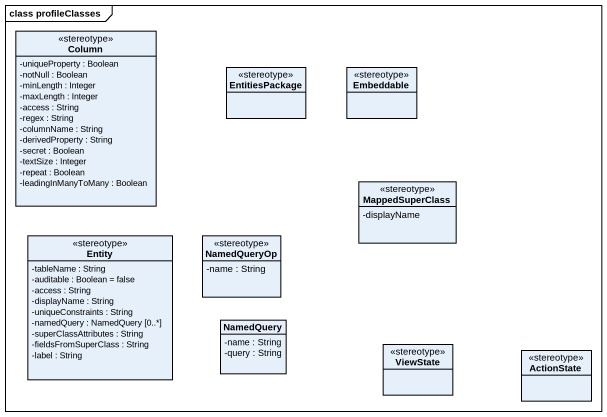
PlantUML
@startuml
mainframe class profileClasses
hide circle
hide empty members
skinparam classAttributeIconSize 0
class Column <<stereotype>> {
  -uniqueProperty : Boolean
  -notNull : Boolean
  -minLength : Integer
  -maxLength : Integer
  -access : String
  -regex : String
  -columnName : String
  -derivedProperty : String
  -secret : Boolean
  -textSize : Integer
  -repeat : Boolean
  -leadingInManyToMany : Boolean
}
class EntitiesPackage <<stereotype>>
class Embeddable <<stereotype>>
class MappedSuperClass <<stereotype>> {
  -displayName
}
class "Entity" as Entity_ <<stereotype>> {
  -tableName : String
  -auditable : Boolean = false
  -access : String
  -displayName : String
  -uniqueConstraints : String
  -namedQuery : NamedQuery [0..*]
  -superClassAttributes : String
  -fieldsFromSuperClass : String
  -label : String
}
class NamedQueryOp <<stereotype>> {
  -name : String
}
class NamedQuery {
  -name : String
  -query : String
}
class ViewState <<stereotype>>
class ActionState <<stereotype>>
@enduml
